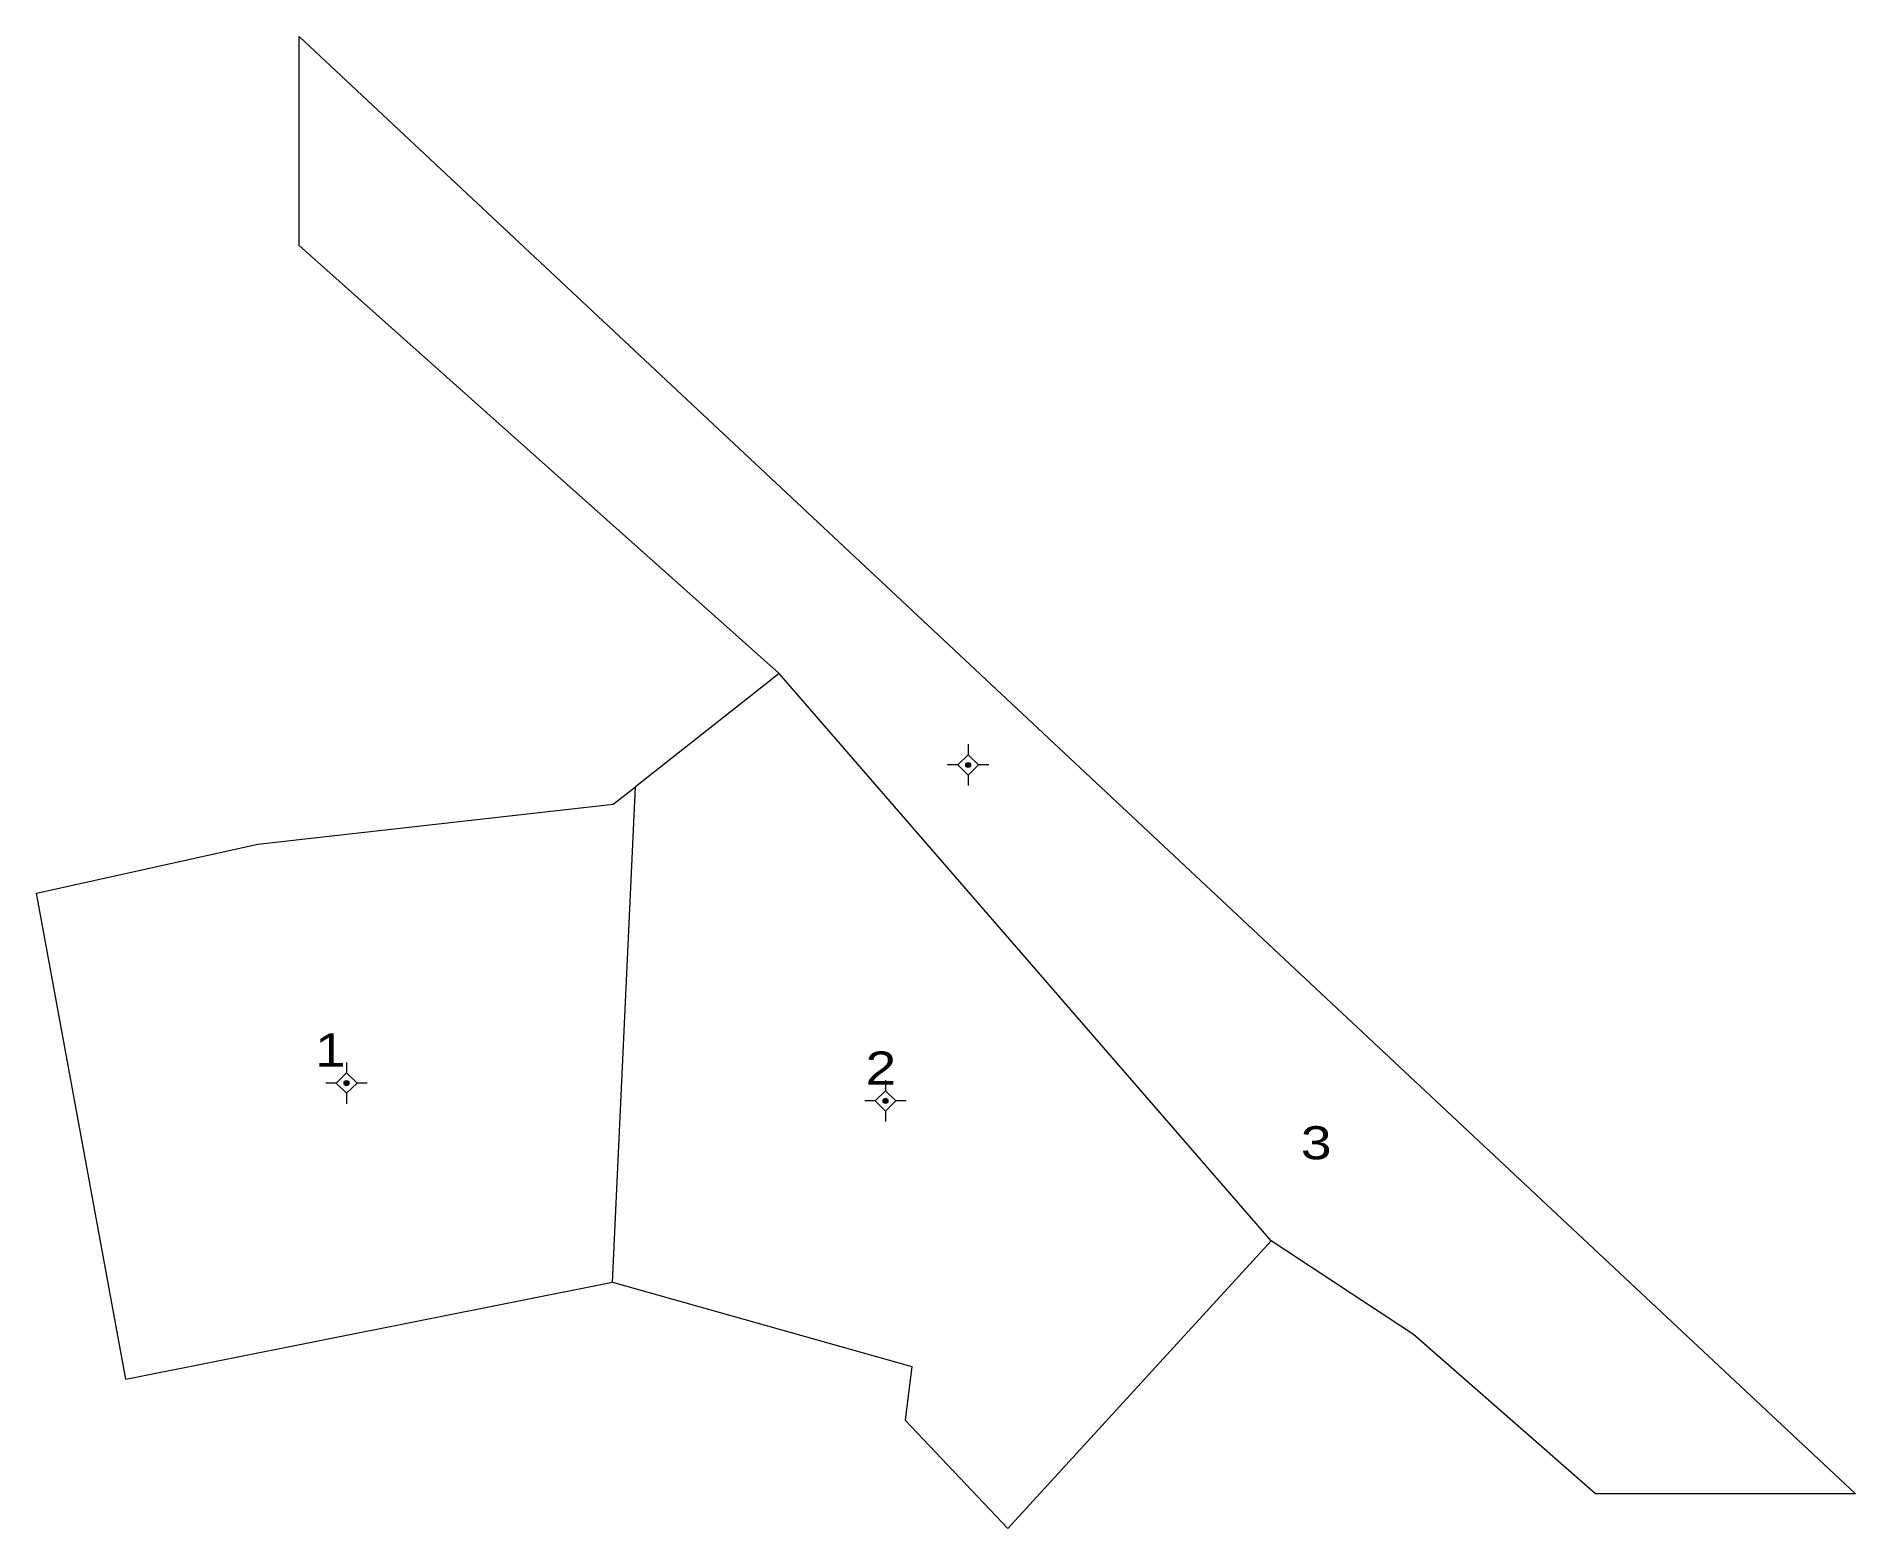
# Model space of a CAD drawing. Header units: metres. Extents: x 365484 to 366010, y 1840498 to 1841056.
# Drawn here: x 365484.1 to 365594.1, y 1840497.9 to 1840588.1 of the extents above; entities outside this region: 2.
import ezdxf

# ---------------------------------------------------------------- set-up
doc = ezdxf.new("R2010")
doc.units = ezdxf.units.M
doc.header["$LTSCALE"] = 0.6
for name, color, linetype, lineweight in [('1', 7, 'Continuous', 25), ('10', 7, 'Continuous', 13), ('11', 7, 'Continuous', 13)]:
    doc.layers.add(name, color=color, linetype=linetype, lineweight=lineweight)
doc.layers.add('15', color=7, linetype='Continuous')

msp = doc.modelspace()

# ---------------------------------------------------------------- hatches: boundary and pattern name
at = {"layer": '11'}
for points in [[(365540.6098, 1840544.08, 1), (365540.3098, 1840544.08, 1)], [(365503.0198, 1840524.84, 1), (365502.7197, 1840524.84, 1)], [(365535.6098, 1840523.76, 1), (365535.3098, 1840523.76, 1)]]:
    msp.add_hatch(color=256, dxfattribs=at).paths.add_polyline_path(points)

# ---------------------------------------------------------------- linework, layer by layer
at = {"layer": '1'}
for p, q in [((366004.69, 1841056), (366004.69, 1841046)), ((366000, 1841051.42), (366010, 1841051.42))]:
    msp.add_line(p, q, dxfattribs=at)
at = {"layer": '10'}
for p, q in [((365500, 1840575.5), (365529.04, 1840549.62)), ((365518.96, 1840512.79), (365520.34, 1840542.76)), ((365542.85, 1840497.89), (365558.78, 1840515.3))]:
    msp.add_line(p, q, dxfattribs=at)
for points in [[(365500, 1840588.15), (365594.13, 1840500), (365578.4, 1840500), (365567.4, 1840509.64), (365558.78, 1840515.3)], [(365500, 1840575.5), (365500, 1840581.91), (365500, 1840582.02), (365500, 1840588.15)], [(365558.78, 1840515.3), (365529.04, 1840549.62), (365520.34, 1840542.76)], [(365489.51, 1840506.93), (365484.11, 1840536.32), (365497.5, 1840539.3), (365519, 1840541.7), (365520.34, 1840542.76)], [(365489.51, 1840506.93), (365518.96, 1840512.79), (365537.06, 1840507.69)], [(365537.06, 1840507.69), (365536.66, 1840504.45), (365542.85, 1840497.89)]]:
    msp.add_lwpolyline(points, dxfattribs=at)
at = {"layer": '11'}
for p, q in [((365540.46, 1840545.33), (365540.46, 1840544.7)), ((365539.84, 1840544.08), (365539.21, 1840544.08)), ((365540.46, 1840543.46), (365540.46, 1840542.83)), ((365541.71, 1840544.08), (365541.08, 1840544.08)), ((365502.87, 1840526.09), (365502.87, 1840525.46)), ((365502.24, 1840524.84), (365501.62, 1840524.84)), ((365504.12, 1840524.84), (365503.5, 1840524.84)), ((365535.46, 1840525.01), (365535.46, 1840524.38)), ((365502.87, 1840524.22), (365502.87, 1840523.59)), ((365534.84, 1840523.76), (365534.21, 1840523.76)), ((365536.71, 1840523.76), (365536.08, 1840523.76)), ((365535.46, 1840523.14), (365535.46, 1840522.51))]:
    msp.add_line(p, q, dxfattribs=at)
for points in [[(365540.46, 1840544.7), (365539.84, 1840544.08), (365540.46, 1840543.46), (365541.08, 1840544.08)], [(365502.87, 1840525.46), (365502.24, 1840524.84), (365502.87, 1840524.22), (365503.5, 1840524.84)], [(365535.46, 1840524.38), (365534.84, 1840523.76), (365535.46, 1840523.14), (365536.08, 1840523.76)]]:
    msp.add_lwpolyline(points, close=True, dxfattribs=at)
for centre in [(365540.4598, 1840544.08), (365502.8698, 1840524.84), (365535.4598, 1840523.76)]:
    msp.add_circle(centre, 0.15, dxfattribs=at)

# ---------------------------------------------------------------- texts
at = {"layer": '15', "width": 1.25}
for s, p in [('1', (365500.96, 1840525.84)), ('2', (365534.25, 1840524.75)), ('3', (365560.58, 1840520.23))]:
    msp.add_text(s, height=2, dxfattribs=at).set_placement(p)

doc.saveas('drawing.dxf')
